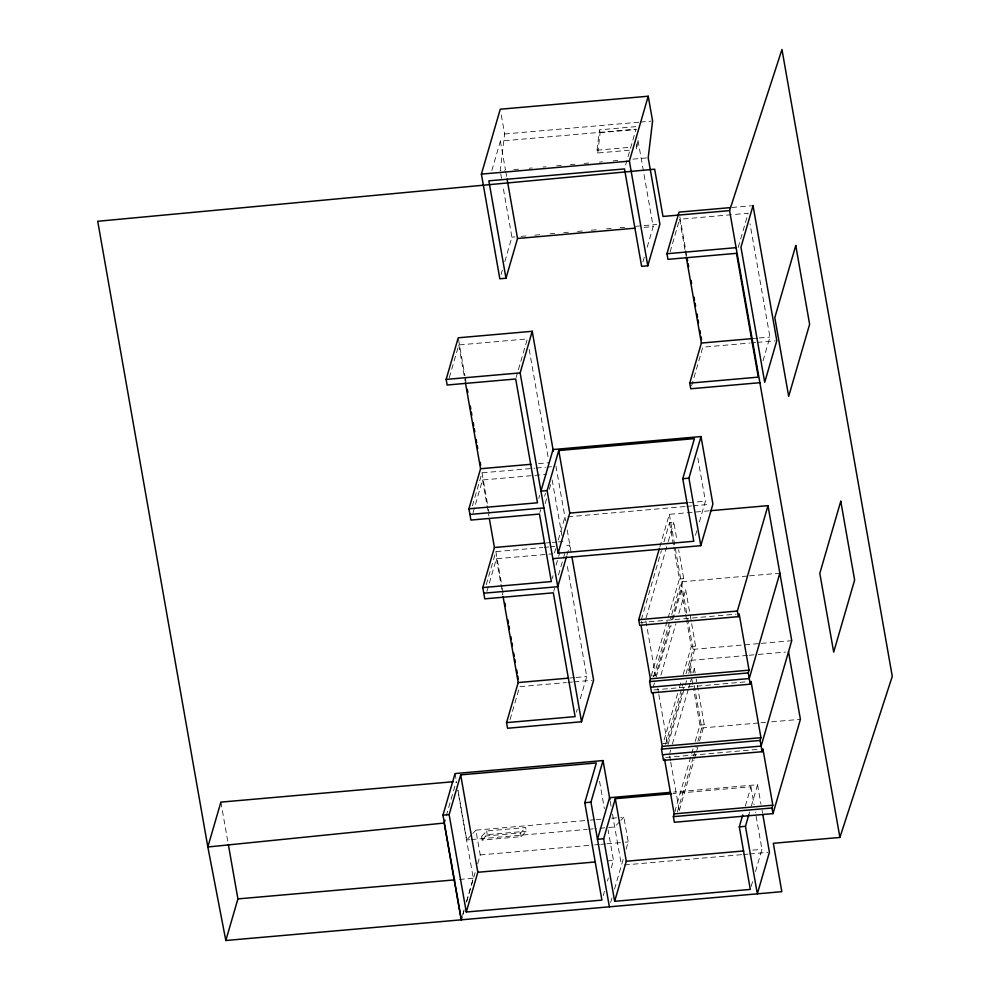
<?xml version="1.0" encoding="UTF-8"?>
<svg xmlns="http://www.w3.org/2000/svg" width="990" height="990" viewBox="0 0 990 990"><rect width="100%" height="100%" fill="white"/><g stroke="black" fill="none" stroke-linecap="round" stroke-linejoin="round"><path stroke-width="0.74" stroke-dasharray="4.95 3.71" d="M501.286 115.05L504.615 133.984L500.222 170.775L504.801 170.379M629.207 150.233L597.725 152.992L597.019 150.208L599.445 129.851L636.929 126.559M597.725 152.992L600.15 132.648L599.445 129.851M636.347 143.884L636.706 149.577L638.092 137.944M491.844 170.528L500.396 141.087L636.038 129.183L624.925 167.446M449.299 377.598L458.791 344.941L527.336 338.914L516.124 377.512M501.076 274.478L502.326 270.171M504.826 261.558L511.904 237.179L502.883 185.873M472.416 505.828L482.006 472.836L534.847 468.196M473.059 512.634L482.551 479.977L546.529 474.358M486.288 584.607L495.866 551.616L542.681 547.507M486.932 591.414L496.411 558.756L552.779 553.806M446.255 815.884L456.254 781.457M538.77 498.329L539.637 495.371M539.884 512.56L540.75 509.59M544.636 496.225L545.502 493.255M545.156 503.638L546.827 497.896M549.326 489.295L550.997 483.553M554.499 552.94L555.749 548.633M558.249 540.02L564.919 517.077M510.048 719.656L519.639 686.664L566.441 682.543M642.918 261.904L644.626 256.026M647.188 247.191L653.177 226.574L637.647 138.303M552.21 578.593L553.064 575.623M556.083 565.24L558.236 557.816M558.669 556.331L559.969 551.875M553.757 591.339L554.61 588.369M558.496 575.004L564.968 552.742M566.936 555.155L569.856 545.119L563.817 545.651M462.875 914.092L464.124 909.798M466.624 901.185L473.294 878.241L457.863 790.527M462.677 915.391L463.964 910.973M466.525 902.125L475.101 872.623M477.675 863.775L480.237 854.927L475.881 830.165L588.778 820.252M670.106 251.93L679.165 220.758M576.403 712.157L577.269 709.187M580.288 698.804L586.748 676.529L566.825 563.31M691.565 385.902L702.813 347.168L749.628 343.06M738.231 247.389L748.143 213.246L732.909 214.583M659.835 546.975L669.327 514.317L708.791 510.852M641.31 619.777L661.394 550.663M663.956 541.839L669.512 522.72L673.819 522.336L677.036 540.59M646.049 617.933L667.842 542.928M668.275 541.456L673.819 522.336M651.21 676.046L679.412 578.989L673.794 547.049M653.61 676.826L671.294 615.978M671.715 614.493L681.207 581.835L747.982 575.982M695.5 535.318L696.787 530.863M699.385 521.965L705.412 501.175L697.554 456.489M652.645 675.923L655.529 675.675L670.057 625.668M671.765 619.789L683.731 578.606L678.645 549.71M653.19 687.308L654.477 682.89M656.184 677.012L671.133 625.532M672.841 619.653L681.392 590.238L685.711 589.854L695.611 646.124L687.914 672.606M660.924 675.155L675.885 623.688M678.868 613.392L685.711 589.854M603.207 895.69L604.494 891.272M607.476 880.976L608.343 878.031M611.325 867.723L613.466 860.36L608.107 829.929M763.03 360.793L769.935 337.046L750.012 223.814M610.62 902.521L611.931 897.98M614.505 889.131L623.502 858.157M626.076 849.309L628.217 841.933L623.861 817.171L620.804 817.443M677.618 693.569L663.09 743.577L667.409 743.193L683.645 687.308M679.326 687.691L681.466 680.328M683.174 674.45L691.292 646.507L686.738 620.656M665.466 744.43L683.174 683.496M686.021 673.72L693.087 649.366L687.01 614.852M668.089 744.455L684.882 686.639M685.315 685.154L686.602 680.712M688.755 673.299L690.055 668.856L694.374 668.473L695.166 673.039M669.822 752.969L670.688 749.999M672.408 744.072L688.335 689.226M688.768 687.741L690.067 683.298M690.488 681.813L691.354 678.855M693.074 672.928L694.374 668.473M693.062 748.836L674.982 811.095L679.288 810.711L693.941 760.32M695.215 741.423L699.955 725.126L693.532 688.632M677.358 811.961L693.186 757.449M693.619 755.976L696.18 747.128M697.901 741.238L701.749 727.984L693.829 682.964M694.361 758.835L697.814 746.98M699.534 741.052L704.274 724.742L696.242 679.128M745.334 806.07L750.94 786.778L673.212 793.596M748.799 814.832L749.628 811.961M751.299 806.231L757.548 784.711L673.646 792.074M751.163 886.446L752.895 880.506M755.481 871.596L761.954 849.333L755.395 812.097M457.974 790.156L466.736 839.953L471.822 834.521M472.836 833.432L475.881 830.165M481.66 836.364L486.721 830.957L525.702 827.529L526.136 831.241L521.087 836.649L482.105 840.077L481.66 836.364L520.641 832.949L525.702 827.529M482.105 840.077L487.154 834.657L526.136 831.241M619.802 821.527L614.716 826.959L594.891 828.704M620.817 820.438L623.861 817.171M504.615 133.984L638.859 122.191M640.382 122.055L651.061 121.126M600.15 132.648L636.137 129.48M597.019 150.208L631.496 147.176M513.946 169.575L518.525 169.179M529.205 168.238L532.261 167.966M542.941 167.025L545.985 166.766M556.665 165.825L561.243 165.417M570.401 164.625L574.967 164.216M584.125 163.412L588.704 163.016M599.383 162.075L602.427 161.803M613.107 160.863L617.686 160.467M632.944 159.13L648.202 157.794M731.895 207.479L751.521 205.759M731.387 214.719L679.598 219.273L684.907 249.468M511.904 237.179L514.961 236.907M521.062 236.375L527.163 235.843M534.786 235.174L540.886 234.63M550.044 233.826L554.623 233.43M563.78 232.625L568.347 232.217M577.504 231.412L583.605 230.88M591.24 230.212L597.341 229.68M606.486 228.876L611.065 228.467M620.223 227.663L624.801 227.267M635.481 226.326L656.828 224.458M644.032 227.378L653.177 226.574M753.18 338.518L757.746 338.11M759.268 337.974L769.935 337.046M751.138 342.924L755.667 342.528M757.177 342.392L775.294 340.808M538.461 463.642L549.128 462.714M536.357 468.06L545.428 467.268M546.938 467.132L551.467 466.736M688.656 502.648L705.412 501.175M567.975 516.805L685.439 506.496M686.961 506.36L691.54 505.952M693.062 505.828L709.842 504.343M546.232 542.953L550.799 542.557M552.321 542.421L556.887 542.025M558.422 541.889L562.988 541.481M544.191 547.371L548.72 546.975M550.23 546.839L554.759 546.443M679.412 578.989L683.731 578.606M749.504 575.846L779.86 573.173M640.505 622.549L736.115 614.159M691.292 646.507L695.611 646.124M693.087 649.366L759.875 643.5M761.384 643.364L791.74 640.703M747.537 655.392L689.869 660.454L691.985 672.457M749.059 655.256L756.645 654.588M758.167 654.464L785.478 652.063M569.993 678.001L574.571 677.606M576.093 677.469L586.748 676.529M567.951 682.419L572.48 682.023M573.99 681.887L592.107 680.291M653.907 689.943L748.007 681.677M699.955 725.126L704.274 724.742M701.749 727.984L759.429 722.91M760.939 722.787L765.493 722.378M771.569 721.846L800.403 719.322M665.787 757.461L759.887 749.207M590.3 820.116L594.879 819.72M596.401 819.584L600.98 819.188M611.659 818.247L619.282 817.579M466.736 839.953L469.792 839.693M471.314 839.557L587.256 829.373M588.778 829.236L593.357 828.84M480.237 854.927L593.134 845.015M594.656 844.878L599.235 844.482M600.757 844.346L605.336 843.938M606.858 843.802L623.638 842.329M625.173 842.205L628.217 841.933M607.377 860.904L613.466 860.36M752.808 850.138L761.954 849.333M459.447 879.454L473.294 878.241M624.504 864.963L741.968 854.642M743.49 854.519L748.069 854.11M749.591 853.974L767.906 852.365M679.845 216.674L686.788 256.125M685.179 250.977L685.971 255.507M757.548 784.711L760.976 804.214M762.04 810.216L762.56 813.223M750.94 786.778L754.083 804.647M669.327 514.317L686.751 613.355M669.512 522.72L673.522 545.527M681.392 590.238L685.402 613.045M685.674 614.567L686.478 619.134M690.055 668.856L690.859 673.423M691.923 679.499L693.26 687.11M645.888 620.916L655.529 675.675M657.781 688.446L658.573 693.012M658.845 694.522L667.409 743.193M669.661 755.964L670.465 760.53M670.725 762.053L679.288 810.711M641.582 621.299L642.114 624.343M500.396 141.087L505.482 170.008M505.754 171.53L506.818 177.618M555.947 466.055L565.587 520.876M567.196 529.972L571.193 552.705M500.754 173.794L501.546 178.324M610.199 801.306L611.263 807.345M612.476 814.213L621.448 865.223M529.192 349.482L548.324 458.184M552.16 479.964L561.924 535.479M599.544 781.221L604.358 808.62M458.506 339.31L464.916 375.717M465.176 377.239L465.981 381.793M482.006 472.836L488.132 507.684M488.404 509.194L489.196 513.736M495.866 551.616L502.004 586.513M502.276 588.023L503.081 592.577M458.791 344.941L465.164 381.162M482.551 479.977L488.887 515.988M496.411 558.756L502.796 594.99M455.054 773.561L456.65 782.607M220.881 802.123L228.059 842.948M520.641 832.949L521.087 836.649M486.721 830.957L487.154 834.657"/><path stroke-width="1.49" d="M839.904 837.441L729.58 210.61L781.964 49.5L892.275 676.343L839.904 837.441L773.314 843.294L781.828 891.681L225.819 940.5L237.909 898.908L228.331 844.458M481.4 174.116L500.259 109.222L648.227 96.228L652.596 120.99L648.202 157.794L659.885 224.185L647.794 265.778L641.631 266.322L624.492 168.919L488.85 180.836L505.989 278.24L499.826 278.772L481.4 174.116L629.38 161.123L648.227 96.228M571.997 557.259L593.616 680.167L581.538 721.76L507.548 728.256L506.558 722.626L575.103 716.612L553.323 592.824L484.766 598.839L482.786 587.577L551.343 581.563L539.463 514.045L470.906 520.059L468.926 508.811L537.483 502.784L515.691 378.997L447.146 385.011L446.156 379.393L458.234 337.788L532.224 331.291L553.323 451.168M505.989 278.24L517.535 238.491L507.09 179.141M468.926 508.811L480.571 468.728L465.424 382.672M581.538 721.76L520.146 372.896L532.224 331.291M482.786 587.577L494.431 547.507L489.419 518.995M461.389 919.821L442.963 815.154L455.054 773.561L603.034 760.568L609.939 799.796M462.045 916.963L461.204 919.834L444.176 823.049L445.005 820.178M449.138 814.621L460.684 774.873L596.327 762.956L584.781 802.704L601.92 900.108L466.278 912.013L449.138 814.621L442.963 815.154M547.124 490.607L558.756 450.524L694.411 438.62L682.766 478.702L693.78 541.258L558.125 553.163L547.124 490.607L540.948 491.151L553.039 449.547L701.019 436.553L712.899 504.083L700.809 545.676L552.841 558.669M506.558 722.626L518.203 682.555L503.056 596.5M558.125 553.163L569.77 513.092L558.756 450.524M566.528 556.59L557.766 586.711L483.776 593.208M466.278 912.013L477.824 872.277L460.684 774.873M760.184 382.672L690.735 388.773L689.733 383.142L758.291 377.128L736.498 253.329L667.953 259.343L666.963 253.725L679.053 212.12L730.385 207.615M689.733 383.142L701.378 343.06L686.243 257.016M641.037 625.593L650.405 678.818L649.601 681.59L651.581 692.851L750.234 684.189L748.254 672.928L749.059 670.156L739.159 613.887L738.354 616.659L639.701 625.321L638.711 619.703L659.402 548.46M609.37 906.828L590.943 802.16L603.034 760.568M700.809 545.676L688.929 478.158L701.019 436.553M742.748 814.98L739.295 826.848L750.309 889.416L614.654 901.321L603.653 838.765L615.297 798.683L671.678 793.732M614.654 901.321L626.299 861.238L615.297 798.683M664.538 759.12L674.178 813.867L673.361 816.639L674.351 822.269L773.004 813.607L772.014 807.976L772.819 805.204L762.919 748.935L762.114 751.707L663.461 760.37L661.481 749.121L662.285 746.349L652.917 693.111M738.354 616.659L737.364 611.04L767.98 505.655L710.3 510.716M779.86 573.173L749.244 678.558L650.591 687.221M750.234 684.189L751.039 681.417L760.939 737.686L760.134 740.458L762.114 751.707M762.832 814.721L769.428 852.241L757.338 893.834L745.458 826.316L748.799 814.832M773.004 813.607L800.403 719.322L788.523 651.791M444.176 823.049L207.838 846.995L97.725 221.277L654.675 169.191L662.991 216.451L729.58 210.61M517.535 238.491L634.887 228.183M666.963 253.725L736.424 247.624M701.378 343.06L751.658 338.654M446.156 379.393L520.146 372.896M480.571 468.728L530.838 464.31M682.766 478.702L688.929 478.158M469.916 514.429L543.906 507.932M569.77 513.092L687.134 502.784M494.431 547.507L544.71 543.089M638.711 619.703L737.364 611.04M518.203 682.555L568.47 678.138M650.405 678.818L749.059 670.156M649.601 681.59L748.254 672.928M662.285 746.349L760.939 737.686M661.481 749.121L760.134 740.458M662.471 754.739L761.124 746.089L791.74 640.703L767.98 505.655M453.185 781.729L220.881 802.123L207.838 846.995L225.819 940.5M670.589 792.346L609.568 797.705L597.477 839.297L603.653 838.765M584.781 802.704L590.943 802.16M674.178 813.867L772.819 805.204M673.361 816.639L772.014 807.976M739.295 826.848L745.458 826.316M477.824 872.277L595.176 861.968M626.299 861.238L743.663 850.942M237.909 898.908L454.831 879.863M687.06 257.647L687.592 260.679M688.124 263.711L688.656 266.743M691.07 280.405L691.602 283.437M694.002 297.099L694.534 300.131M695.067 303.163L695.599 306.195M696.935 313.793L697.48 316.825M698.012 319.857L698.544 322.889M699.88 330.474L700.413 333.519M700.945 336.55L701.477 339.582M629.38 161.123L647.794 265.778M467.317 389.379L467.849 392.411M470.25 406.073L470.782 409.105M471.327 412.137L471.859 415.169M473.195 422.767L473.727 425.799M474.26 428.831L474.792 431.863M476.128 439.449L476.66 442.493M477.192 445.525L477.737 448.557M480.138 462.219L480.67 465.25M504.95 603.207L505.482 606.239M507.882 619.889L508.414 622.933M508.947 625.965L509.491 628.996M510.815 636.582L511.36 639.614M511.892 642.659L512.424 645.69M513.761 653.276L514.293 656.308M514.825 659.34L515.357 662.384M516.693 669.97L517.226 673.002M517.77 676.034L518.302 679.066M753.031 205.623L740.953 247.228L764.713 382.276L776.804 340.671L753.031 205.623M795.762 245.52L774.811 317.617L788.684 396.396L809.622 324.287L795.762 245.52M840.77 501.249L819.819 573.359L833.691 652.125L854.63 580.029L840.77 501.249"/></g></svg>
